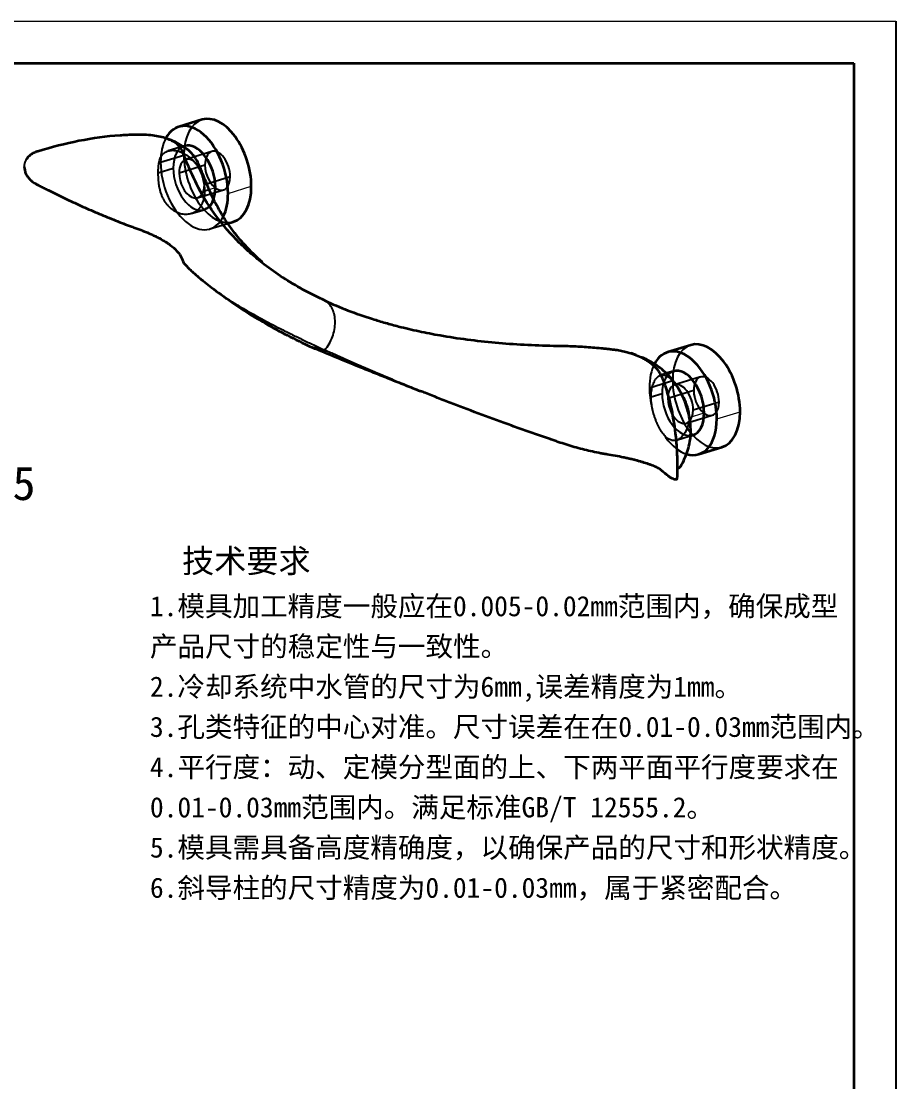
# Model space of a CAD drawing. Header units: millimetres. Extents: x 0 to 1749, y -46 to 1352.
# Drawn here: x 1229 to 1749, y 721 to 1352 of the extents above; entities that cross this region are included whole.
import ezdxf
from ezdxf.lldxf.tags import DXFTag

# ---------------------------------------------------------------- set-up
doc = ezdxf.new("R2010")
doc.units = ezdxf.units.MM
doc.layers.add('1', color=7, linetype='Continuous', true_color=0xffffff)
doc.layers.add('剖面线层', color=7, linetype='Continuous', lineweight=15)
doc.layers.add('图框层', color=7, linetype='Continuous')
doc.styles.add('CAD图框', font='gbenor.shx', dxfattribs={"bigfont": 'gbcbig.shx'})
doc.styles.get("Standard").update_dxf_attribs({"font": 'SimSun.ttf', "height": 20})
tags = doc.linetypes.add('DASHED', pattern=[25.72, 12.86, -12.86]).pattern_tags.tags
tags[6:7] = [DXFTag(74, 4), DXFTag(75, 0), DXFTag(340, '0'), DXFTag(46, 0.0), DXFTag(50, 0.0), DXFTag(44, 0.0), DXFTag(45, 0.0)]
tags[4:5] = [DXFTag(74, 4), DXFTag(75, 0), DXFTag(340, '0'), DXFTag(46, 0.0), DXFTag(50, 0.0), DXFTag(44, 0.0), DXFTag(45, 0.0)]
doc.dimstyles.get("Standard").update_dxf_attribs({"dimtxt": 5, "dimasz": 0.18, "dimexe": 0.18, "dimexo": 0.0625, "dimgap": 0.09, "dimtad": 0, "dimtih": 1, "dimtoh": 1, "dimdec": 4, "dimzin": 0, "dimdsep": 46, "dimtxsty": 'Standard', "dimcen": 0.09, "dimclrt": 1, "dimadec": 0, "dimazin": 0, "dimtfac": 1, "dimtdec": 4, "dimtofl": 0, "dimtmove": 0, "dimatfit": 3, "dimfxl": 0, "dimtolj": 1, "dimtzin": 0, "dimarcsym": 0})

msp = doc.modelspace()

# ---------------------------------------------------------------- linework, layer by layer
at = {"lineweight": 20}
msp.add_line((0, 1351.55084), (1748.6086, 1351.55084), dxfattribs=at)
at = {"layer": '1', "color": 7, "linetype": 'Continuous', "lineweight": 35}
for p, q in [((1336.5278, 1293.06916), (1322.68974, 1288.84119)), ((1351.83101, 1231.41297), (1355.06393, 1232.40072)), ((1626.83674, 1159.1517), (1612.99868, 1154.92373)), ((1616.47421, 1143.5484), (1612.00294, 1142.18229)), ((1626.56839, 1105.17511), (1628.05929, 1105.63063)), ((1631.53481, 1094.2553), (1645.37287, 1098.48326))]:
    msp.add_line(p, q, dxfattribs=at)
at = {"layer": '1', "color": 7, "linetype": 'DASHED', "lineweight": 25}
for p, q in [((1326.16526, 1277.46586), (1316.43274, 1274.49227)), ((1342.32034, 1274.11027), (1326.94472, 1269.41253)), ((1311.9365, 1267.74266), (1325.77456, 1271.97063)), ((1310.5575, 1261.56402), (1319.44449, 1264.27928)), ((1322.91225, 1261.50058), (1338.28787, 1266.19832)), ((1337.92823, 1254.57382), (1353.30385, 1259.27156)), ((1333.89577, 1246.66187), (1349.27139, 1251.35961)), ((1337.97325, 1250.74937), (1340.82094, 1251.61943)), ((1330.15663, 1237.22797), (1337.75034, 1239.54809)), ((1341.22587, 1228.17276), (1351.83101, 1231.41297)), ((1612.00294, 1142.18229), (1608.8805, 1141.22828)), ((1602.24544, 1133.8252), (1616.0835, 1138.05317)), ((1632.62928, 1140.19281), (1617.25366, 1135.49507)), ((1603.25556, 1128.37652), (1609.75343, 1130.36182)), ((1613.22119, 1127.58312), (1628.59682, 1132.28086)), ((1628.23717, 1120.65636), (1643.6128, 1125.3541)), ((1624.20471, 1112.74441), (1639.58033, 1117.44215)), ((1618.32679, 1102.65704), (1626.56839, 1105.17511))]:
    msp.add_line(p, q, dxfattribs=at)
at = {"layer": '1', "color": 7, "linetype": 'Continuous', "lineweight": 13}
for p, q in [((1340.82094, 1251.61943), (1344.47112, 1252.73467)), ((1351.97911, 1249.27129), (1365.81717, 1253.49925)), ((1625.89307, 1116.10195), (1634.78006, 1118.81721)), ((1642.28805, 1115.35383), (1656.12611, 1119.58179))]:
    msp.add_line(p, q, dxfattribs=at)
at = {"layer": '1', "color": 7, "linetype": 'Continuous', "lineweight": 35}
for centre, major_axis, start_param, end_param in [((1331.9578, 1258.50697), (9.26806, -30.33422), 1.089520953, 3.662141788), ((1345.79586, 1262.73494), (9.26806, -30.33422), 1.089520953, 3.141569941), ((1331.9578, 1258.50697), (5.79254, -18.95889), 1.089520953, 3.141569941), ((1331.9578, 1258.50697), (5.79254, -18.95889), 6.283162574, 7.37270626), ((1331.9578, 1258.50697), (9.26806, -30.33422), 0.555450129, 1.089520953), ((1345.79586, 1262.73494), (9.26806, -30.33422), 6.283162745, 7.37270626), ((1636.10481, 1128.81748), (-9.26806, 30.33422), 4.231113606, 6.283162595), ((1622.26675, 1124.58952), (-9.26806, 30.33422), 4.231113606, 6.820031423), ((1622.26675, 1124.58952), (-5.79254, 18.95889), 4.231113606, 6.283162595), ((1622.26675, 1124.58952), (-9.26806, 30.33422), 2.770174901, 4.231113606), ((1622.26675, 1124.58952), (-5.79254, 18.95889), 3.14156992, 4.231113606), ((1636.10481, 1128.81748), (-9.26806, 30.33422), 3.141570091, 4.231113606)]:
    msp.add_ellipse(centre, major_axis=major_axis, ratio=0.585048613, start_param=start_param, end_param=end_param, dxfattribs=at)
at = {"layer": '1', "color": 7, "linetype": 'DASHED', "lineweight": 25}
for centre, major_axis, start_param, end_param in [((1345.79586, 1262.73494), (9.26806, -30.33422), 3.141570091, 4.231113606), ((1331.9578, 1258.50697), (9.26806, -30.33422), 3.662141735, 4.231113606), ((1331.9578, 1258.50697), (5.79254, -18.95889), 3.14156992, 4.231113606), ((1345.79586, 1262.73494), (-3.47552, 11.37533), 4.231113606, 7.37270626), ((1331.9578, 1258.50697), (9.26806, -30.33422), 4.231113606, 6.838635487), ((1330.42024, 1258.0372), (-3.47552, 11.37533), 4.231113606, 7.37270626), ((1345.79586, 1262.73494), (9.26806, -30.33422), 4.231113606, 6.283162595), ((1331.9578, 1258.50697), (5.79254, -18.95889), 4.231113606, 6.283162595), ((1330.42024, 1258.0372), (-3.47552, 11.37533), 1.089520953, 4.231113606), ((1345.79586, 1262.73494), (-3.47552, 11.37533), 1.089520953, 4.231113606), ((1636.10481, 1128.81748), (-9.26806, 30.33422), 6.283162745, 7.37270626), ((1622.26675, 1124.58952), (-9.26806, 30.33422), 0.536846064, 1.089520953), ((1622.26675, 1124.58952), (-5.79254, 18.95889), 6.283162574, 7.37270626), ((1636.10481, 1128.81748), (-3.47552, 11.37533), 4.231113606, 7.37270626), ((1620.72918, 1124.11974), (-3.47552, 11.37533), 4.231113606, 7.37270626), ((1636.10481, 1128.81748), (-9.26806, 30.33422), 1.089520953, 3.141569941), ((1622.26675, 1124.58952), (-9.26806, 30.33422), 1.089520953, 1.486834245), ((1622.26675, 1124.58952), (-5.79254, 18.95889), 1.089520953, 3.141569941), ((1636.10481, 1128.81748), (-3.47552, 11.37533), 1.089520953, 4.231113606), ((1620.72918, 1124.11974), (-3.47552, 11.37533), 1.089520953, 4.231113606), ((1622.26675, 1124.58952), (-9.26806, 30.33422), 2.110489521, 2.770174901)]:
    msp.add_ellipse(centre, major_axis=major_axis, ratio=0.585048613, start_param=start_param, end_param=end_param, dxfattribs=at)
at = {"layer": '1', "color": 7, "linetype": 'Continuous', "lineweight": 35}
for points, knots in [([(1409.45954, 1185.57741), (1407.25326, 1186.59515), (1402.89237, 1188.69675), (1394.42644, 1193.14329), (1384.41593, 1199.11816), (1374.256, 1206.29728), (1365.70734, 1213.30293), (1355.7093, 1222.60637), (1344.60468, 1235.39076), (1337.50943, 1246.67189), (1333.58258, 1254.16001), (1331.93062, 1257.54337), (1329.63532, 1262.68644), (1327.55393, 1267.54531), (1326.23047, 1270.7838), (1325.50762, 1272.60295), (1325.22784, 1273.32349), (1324.90393, 1274.21178), (1324.3831, 1275.41811), (1323.5265, 1276.72335), (1322.08472, 1278.24039), (1320.04952, 1279.75657), (1316.18121, 1281.7712), (1309.80285, 1283.56317), (1302.57392, 1284.15419), (1297.4249, 1284.12129), (1294.61449, 1284.04702), (1291.42037, 1283.91725), (1280.87904, 1283.29203), (1263.42668, 1280.87363), (1247.00799, 1276.66258), (1238.50231, 1274.05936), (1237.32751, 1273.67033), (1235.65562, 1272.90389), (1233.71865, 1271.48191), (1232.68673, 1270.26024), (1232.2571, 1269.59542)], [0, 0, 0, 0, 0.031746536, 0.063493071, 0.126986143, 0.190479214, 0.238099018, 0.285718822, 0.390976622, 0.496234422, 0.496234422, 0.525899399, 0.555564375, 0.587310911, 0.619057447, 0.623025764, 0.626994081, 0.634930715, 0.642867349, 0.6547723, 0.666677251, 0.682550518, 0.698423786, 0.734138639, 0.769853492, 0.777790126, 0.78572676, 0.79763171, 0.809536661, 0.890887159, 0.972237657, 0.974221815, 0.976205974, 0.984142608, 0.992079242, 1, 1, 1, 1]), ([(1372.50065, 1208.42143), (1368.71809, 1211.64789), (1362.61075, 1217.60133), (1355.95625, 1225.56808), (1351.23834, 1232.11815), (1346.7004, 1239.30818), (1341.67439, 1248.90955), (1337.97807, 1258.3862), (1334.67355, 1266.61003), (1331.24466, 1272.92737), (1323.84875, 1278.47652), (1317.99733, 1281.01604), (1314.64826, 1282.09298)], [0, 0, 0, 0, 0.164539621, 0.292284002, 0.374680838, 0.461002192, 0.592759741, 0.748392996, 0.82022432, 0.882534519, 0.940762121, 1, 1, 1, 1]), ([(1230.87875, 1265.04665), (1230.87936, 1265.04344), (1230.87995, 1265.04035), (1230.88115, 1265.03406), (1230.88295, 1265.02461), (1230.88715, 1265.00257), (1230.89554, 1264.95847), (1230.91234, 1264.8702), (1230.94599, 1264.69337), (1231.01344, 1264.33865), (1231.07151, 1264.03282), (1231.18798, 1263.41898), (1231.26605, 1263.00685), (1231.38375, 1262.38463), (1231.42799, 1262.15056), (1231.47237, 1261.91558), (1231.47854, 1261.88293), (1231.48131, 1261.87654), (1231.48614, 1261.86369), (1231.49341, 1261.84444), (1231.52025, 1261.77393), (1231.58531, 1261.60794), (1231.64888, 1261.45621), (1231.86838, 1260.95363), (1232.06816, 1260.56176), (1232.40158, 1259.98814), (1232.57676, 1259.70488), (1232.76446, 1259.42688), (1232.89239, 1259.24272), (1232.95779, 1259.15114), (1233.28993, 1258.69871), (1233.57312, 1258.35212), (1234.17267, 1257.68807), (1234.48902, 1257.3706), (1234.9869, 1256.91486), (1235.24168, 1256.69211), (1235.50503, 1256.47686), (1235.68248, 1256.33502), (1235.77223, 1256.26486), (1236.22331, 1255.91992), (1236.59313, 1255.66136), (1237.15986, 1255.2968), (1237.35077, 1255.17918), (1237.73643, 1254.95138), (1237.93124, 1254.84134), (1238.32421, 1254.62777), (1238.52223, 1254.52399), (1238.91951, 1254.31881), (1239.11867, 1254.21727), (1239.71579, 1253.91195), (1240.11392, 1253.70856), (1241.30861, 1253.09921), (1242.1055, 1252.69409), (1243.70092, 1251.88779), (1244.49927, 1251.4866), (1246.89572, 1250.28915), (1248.49544, 1249.49893), (1251.69902, 1247.93497), (1253.30322, 1247.16109), (1258.1192, 1244.86627), (1261.33436, 1243.37216), (1266.16424, 1241.18786), (1267.77539, 1240.46925), (1271.00022, 1239.05158), (1272.6121, 1238.35333), (1277.44533, 1236.29144), (1280.66467, 1234.9605), (1285.49013, 1233.03287), (1287.09796, 1232.40173), (1290.3129, 1231.16323), (1292.32219, 1230.40442), (1294.33543, 1229.66873), (1295.14112, 1229.37638), (1295.54426, 1229.23126), (1296.35003, 1228.94202), (1296.75264, 1228.79787), (1297.55608, 1228.50926), (1297.9572, 1228.36468), (1298.75462, 1228.07457), (1299.1509, 1227.92905), (1299.93681, 1227.636), (1300.32632, 1227.48841), (1301.48432, 1227.04237), (1302.24241, 1226.74072), (1304.47559, 1225.82355), (1305.90967, 1225.19585), (1307.97977, 1224.23111), (1308.65627, 1223.90566), (1309.65052, 1223.41177), (1310.14251, 1223.16339), (1310.62674, 1222.9129), (1310.94782, 1222.74543), (1311.10731, 1222.66155), (1312.53019, 1221.90708), (1313.71318, 1221.23569), (1315.39473, 1220.21473), (1315.9501, 1219.86476), (1316.48419, 1219.51515)], [0, 0, 0, 0, 0.000100047, 0.000100047, 0.000200095, 0.00040019, 0.000800379, 0.001600758, 0.003201516, 0.006403032, 0.012806065, 0.012806065, 0.02561213, 0.02561213, 0.032015162, 0.032815541, 0.032815541, 0.033015636, 0.033015636, 0.033215731, 0.03361592, 0.035216678, 0.038418194, 0.038418194, 0.051224259, 0.051224259, 0.057627292, 0.060828808, 0.060828808, 0.064030324, 0.064030324, 0.076836389, 0.076836389, 0.089642454, 0.089642454, 0.096045486, 0.099247002, 0.099247002, 0.102448518, 0.102448518, 0.115254583, 0.115254583, 0.121657616, 0.121657616, 0.128060648, 0.128060648, 0.13446368, 0.13446368, 0.140866713, 0.140866713, 0.153672778, 0.153672778, 0.179284907, 0.179284907, 0.204897037, 0.204897037, 0.256121296, 0.256121296, 0.307345555, 0.307345555, 0.409794074, 0.409794074, 0.461018333, 0.461018333, 0.512242592, 0.512242592, 0.61469111, 0.61469111, 0.66591537, 0.66591537, 0.717139629, 0.729945694, 0.729945694, 0.742751758, 0.742751758, 0.755557823, 0.755557823, 0.768363888, 0.768363888, 0.781169953, 0.781169953, 0.793976018, 0.793976018, 0.819588147, 0.819588147, 0.870812406, 0.870812406, 0.896424536, 0.896424536, 0.909230601, 0.915633633, 0.915633633, 0.922036666, 0.922036666, 0.973260925, 0.973260925, 1, 1, 1, 1]), ([(1316.54572, 1219.47744), (1319.60882, 1217.06414), (1324.07008, 1213.09747), (1324.88811, 1208.78502), (1327.11873, 1206.19619), (1329.12311, 1204.2284), (1331.49914, 1202.10733), (1335.54898, 1198.55389), (1342.66639, 1192.83897), (1354.72397, 1184.09334), (1372.91226, 1172.27769), (1389.66972, 1163.56434), (1399.70309, 1158.74572)], [0, 0, 0, 0, 0.09039496, 0.164465439, 0.219589977, 0.256524845, 0.297370976, 0.353242015, 0.465033707, 0.610365948, 0.789407061, 1, 1, 1, 1]), ([(1409.45954, 1185.57741), (1413.8721, 1183.54192), (1423.06805, 1179.6597), (1435.23822, 1175.40112), (1445.4152, 1172.33799), (1454.56791, 1169.86207), (1465.36889, 1167.32977), (1484.17639, 1163.66813), (1510.35366, 1160.23531), (1535.03653, 1158.92163), (1550.17337, 1158.69173), (1556.59662, 1158.55644), (1564.72319, 1158.1408), (1571.7311, 1157.53609), (1575.88325, 1157.10645), (1577.54906, 1156.9295), (1579.64497, 1156.70154), (1582.54369, 1156.33046), (1585.71861, 1155.77599), (1589.49626, 1154.88534), (1593.4269, 1153.64952), (1596.78134, 1152.23831), (1599.31749, 1150.90786), (1601.59591, 1149.51458), (1603.99066, 1147.72163), (1606.15387, 1145.61824), (1607.79994, 1143.54017), (1608.87318, 1141.74685), (1609.60005, 1140.1171), (1610.23888, 1138.45172), (1610.96003, 1136.51587), (1613.13491, 1130.33829), (1615.957, 1119.4016), (1617.59223, 1107.62157), (1618.22416, 1100.71603), (1618.31825, 1099.61248), (1618.38242, 1098.82335), (1618.45679, 1097.85809), (1618.55545, 1096.27491), (1618.67644, 1093.51589), (1618.76784, 1089.99722), (1618.79156, 1087.35035), (1618.79156, 1086.10521)], [0, 0, 0, 0, 0.0625, 0.125, 0.15625, 0.1875, 0.234375, 0.28125, 0.3984375, 0.515625, 0.53125, 0.546875, 0.578125, 0.609375, 0.61328125, 0.6171875, 0.625, 0.6328125, 0.64453125, 0.65625, 0.671875, 0.6875, 0.696325394, 0.705150788, 0.719762894, 0.734375, 0.74609375, 0.7578125, 0.765625, 0.7734375, 0.78515625, 0.796875, 0.87109375, 0.9453125, 0.951171875, 0.95703125, 0.958984375, 0.9609375, 0.96875, 0.9765625, 0.98828125, 1, 1, 1, 1]), ([(1618.79156, 1086.10521), (1619.22656, 1086.04273), (1620.67087, 1086.23357), (1622.54865, 1090.35799), (1624.6431, 1095.08373), (1626.17395, 1100.64654), (1627.07118, 1106.10278), (1626.5019, 1114.18657), (1624.64306, 1122.62971), (1620.3558, 1133.3451), (1612.45077, 1143.08556), (1604.00986, 1148.8743), (1599.65974, 1151.06727), (1598.24642, 1151.70547)], [0, 0, 0, 0, 0.050738691, 0.174251464, 0.281378533, 0.369444626, 0.475798743, 0.54604769, 0.632435388, 0.738714752, 0.875513048, 0.960582937, 1, 1, 1, 1]), ([(1618.79156, 1086.10517), (1618.79156, 1085.89217), (1618.79121, 1085.68276), (1618.78981, 1085.27156), (1618.78875, 1085.06941), (1618.78455, 1084.47791), (1618.78036, 1084.10221), (1618.77338, 1083.65439), (1618.77189, 1083.56583), (1618.76876, 1083.39197), (1618.76712, 1083.30655), (1618.76195, 1083.05462), (1618.75819, 1082.89247), (1618.74596, 1082.42244), (1618.73657, 1082.13091), (1618.71524, 1081.58853), (1618.7033, 1081.33768), (1618.68666, 1081.04931), (1618.68325, 1080.99291), (1618.67624, 1080.88264), (1618.67264, 1080.82882), (1618.66167, 1080.67225), (1618.65406, 1080.57402), (1618.63035, 1080.29715), (1618.61336, 1080.13624), (1618.57693, 1079.8581), (1618.55749, 1079.74087), (1618.52639, 1079.59598), (1618.51569, 1079.55284), (1618.49364, 1079.47674), (1618.47105, 1079.41125), (1618.44737, 1079.36594), (1618.42313, 1079.3303), (1618.41071, 1079.31761), (1618.38538, 1079.2996), (1618.37248, 1079.29402), (1618.34639, 1079.28499), (1618.3332, 1079.28118), (1618.29334, 1079.26937), (1618.26631, 1079.26191), (1618.18364, 1079.2413), (1618.12642, 1079.22998), (1618.00652, 1079.21479), (1617.9439, 1079.21074), (1617.61705, 1079.20845), (1617.31149, 1079.264), (1616.60393, 1079.49697), (1616.20197, 1079.67442), (1615.5222, 1080.03793), (1615.28281, 1080.17533), (1614.77791, 1080.48353), (1614.51276, 1080.65412), (1613.67886, 1081.21634), (1612.91981, 1081.76897), (1612.07992, 1082.43095), (1611.73752, 1082.70457), (1611.56296, 1082.84578), (1611.03112, 1083.28293), (1610.66592, 1083.5924), (1610.2045, 1084.0028), (1610.11217, 1084.08608), (1609.92608, 1084.25487), (1609.73811, 1084.4258), (1609.53999, 1084.60015), (1609.33354, 1084.77578), (1609.22631, 1084.86409), (1609.00095, 1085.04102), (1608.88259, 1085.12962), (1608.63324, 1085.30688), (1608.50244, 1085.39557), (1608.09179, 1085.66191), (1607.7937, 1085.83983), (1606.82734, 1086.37508), (1606.08723, 1086.73391), (1604.83386, 1087.27614), (1604.28169, 1087.50291), (1603.69151, 1087.73099), (1603.45236, 1087.82233), (1603.33118, 1087.86808), (1602.96415, 1088.0051), (1602.71453, 1088.09622), (1601.44212, 1088.55087), (1600.34668, 1088.91144), (1598.59001, 1089.44997), (1597.98547, 1089.62909), (1596.73824, 1089.98699), (1595.45281, 1090.34457), (1594.09129, 1090.70067), (1593.21617, 1090.92248), (1593.03982, 1090.96683), (1592.68519, 1091.05532), (1592.15127, 1091.18751), (1591.61144, 1091.31806), (1590.52403, 1091.57691), (1589.78877, 1091.74649), (1588.29791, 1092.07931), (1587.54227, 1092.24252), (1585.24355, 1092.72029), (1583.66858, 1093.02292), (1580.42812, 1093.58504), (1578.76372, 1093.8454), (1576.28968, 1094.27652), (1575.4687, 1094.42696), (1573.82938, 1094.73739), (1571.37431, 1095.21731), (1568.93129, 1095.74114), (1564.06226, 1096.85037), (1560.03306, 1097.87733), (1556.04304, 1099.04473), (1554.45023, 1099.52315), (1553.65543, 1099.76821), (1551.27585, 1100.51771), (1548.90589, 1101.29572), (1546.55041, 1102.0965), (1544.98334, 1102.63322), (1544.20147, 1102.90295), (1541.85997, 1103.7142), (1539.91553, 1104.3937), (1537.97534, 1105.06891), (1537.19951, 1105.33848), (1536.81166, 1105.47297), (1535.64948, 1105.87684), (1533.32998, 1106.68483), (1527.95187, 1108.5718), (1517.33152, 1112.35147), (1502.54606, 1117.76245), (1491.12618, 1122.09295), (1482.71303, 1125.33761), (1479.93393, 1126.41862), (1474.4261, 1128.57894), (1471.6974, 1129.65825), (1468.08858, 1131.09772), (1467.18585, 1131.45882), (1466.28599, 1131.81979)], [0, 0, 0, 0, 0.002568317, 0.002568317, 0.005136634, 0.005136634, 0.010273269, 0.010273269, 0.011557428, 0.011557428, 0.012841586, 0.012841586, 0.015409903, 0.015409903, 0.020546538, 0.020546538, 0.025683172, 0.025683172, 0.026967331, 0.026967331, 0.02825149, 0.02825149, 0.030819807, 0.030819807, 0.035956441, 0.035956441, 0.041093076, 0.041093076, 0.043661393, 0.043661393, 0.04622971, 0.048798027, 0.048798027, 0.051366345, 0.051366345, 0.053934662, 0.053934662, 0.056502979, 0.056502979, 0.061639614, 0.061639614, 0.071912882, 0.071912882, 0.082186151, 0.082186151, 0.123279227, 0.123279227, 0.164372303, 0.164372303, 0.184918841, 0.184918841, 0.205465378, 0.205465378, 0.246558454, 0.256831723, 0.256831723, 0.267104992, 0.267104992, 0.28765153, 0.28765153, 0.292788164, 0.292788164, 0.297924799, 0.303061433, 0.303061433, 0.308198068, 0.308198068, 0.313334702, 0.313334702, 0.318471337, 0.318471337, 0.328744606, 0.328744606, 0.349291143, 0.349291143, 0.359564412, 0.36213273, 0.36213273, 0.364701047, 0.364701047, 0.369837681, 0.369837681, 0.390384219, 0.390384219, 0.400657488, 0.400657488, 0.410930757, 0.421204026, 0.421204026, 0.423772343, 0.423772343, 0.42634066, 0.431477295, 0.431477295, 0.441750564, 0.441750564, 0.452023833, 0.452023833, 0.47257037, 0.47257037, 0.493116908, 0.493116908, 0.503390177, 0.503390177, 0.513663446, 0.534209984, 0.534209984, 0.57530306, 0.585576329, 0.585576329, 0.595849598, 0.595849598, 0.616396135, 0.626669404, 0.626669404, 0.636942673, 0.636942673, 0.657489211, 0.662625846, 0.662625846, 0.66776248, 0.66776248, 0.678035749, 0.698582287, 0.739675362, 0.821861514, 0.904047665, 0.904047665, 0.945140741, 0.945140741, 0.986233817, 0.986233817, 1, 1, 1, 1])]:
    msp.add_open_spline(points, degree=3, knots=knots, dxfattribs=at)
at = {"layer": '1', "color": 7, "linetype": 'DASHED', "lineweight": 25}
for points, knots in [([(1310.5575, 1261.56402), (1310.5575, 1262.17501), (1310.56399, 1262.76593), (1310.59679, 1263.91214), (1310.62309, 1264.46744), (1310.7022, 1265.54542), (1310.75501, 1266.06811), (1310.84198, 1266.70217), (1310.86043, 1266.82802), (1310.89953, 1267.07779), (1310.92021, 1267.2018), (1310.98539, 1267.56905), (1311.03311, 1267.80809), (1311.18993, 1268.5086), (1311.31263, 1268.95347), (1311.59878, 1269.80146), (1311.76226, 1270.20458), (1312.04167, 1270.77852), (1312.1405, 1270.96469), (1312.29776, 1271.23619), (1312.35173, 1271.32548), (1312.4625, 1271.50104), (1312.51917, 1271.58713), (1312.80898, 1272.00925), (1313.31384, 1272.63147), (1313.90105, 1273.1506), (1314.53002, 1273.61814), (1314.86537, 1273.82611), (1315.31155, 1274.05274), (1315.40227, 1274.09644), (1315.58548, 1274.18005), (1315.86312, 1274.29985), (1316.14918, 1274.40305), (1316.73225, 1274.58768), (1317.13558, 1274.68181), (1317.97082, 1274.81293), (1318.40275, 1274.84992), (1318.96053, 1274.85982), (1319.07298, 1274.85998), (1319.29967, 1274.85662), (1319.41406, 1274.85309), (1319.75878, 1274.83699), (1319.99024, 1274.81895), (1320.68933, 1274.74337), (1321.16165, 1274.66443), (1322.11756, 1274.45051), (1322.60114, 1274.31554), (1323.33404, 1274.0705), (1323.5796, 1273.9817), (1324.07306, 1273.78962), (1324.32147, 1273.68609), (1325.06257, 1273.3566), (1325.55312, 1273.11116), (1326.52573, 1272.56943), (1327.00779, 1272.27314), (1327.96169, 1271.62881), (1328.43353, 1271.28077), (1329.01567, 1270.8118), (1329.13186, 1270.71618), (1329.36265, 1270.52216), (1329.70621, 1270.22715), (1330.04188, 1269.92031), (1330.70263, 1269.29097), (1331.55536, 1268.41012), (1332.34976, 1267.44523), (1332.92261, 1266.68902), (1333.10973, 1266.43152), (1333.3845, 1266.0369), (1333.47519, 1265.90384), (1333.65418, 1265.63549), (1333.74228, 1265.50049), (1334.17589, 1264.82144), (1334.82558, 1263.70907), (1335.38967, 1262.54627), (1335.91159, 1261.35847), (1336.15144, 1260.75206), (1336.42494, 1259.97827), (1336.4784, 1259.8225), (1336.58223, 1259.51076), (1336.73335, 1259.0428), (1336.87096, 1258.57388), (1337.12883, 1257.63491), (1337.4265, 1256.37993), (1337.63724, 1255.12048), (1337.7637, 1254.17472), (1337.80057, 1253.85927), (1337.86381, 1253.22806), (1337.89, 1252.91387), (1337.95264, 1251.97706), (1337.97325, 1251.35956), (1337.97325, 1250.74937)], [0, 0, 0, 0, 0.03125, 0.03125, 0.0625, 0.0625, 0.09375, 0.09375, 0.1015625, 0.1015625, 0.109375, 0.109375, 0.125, 0.125, 0.15625, 0.15625, 0.1875, 0.1875, 0.203125, 0.203125, 0.2109375, 0.2109375, 0.21875, 0.21875, 0.25, 0.28125, 0.28125, 0.3125, 0.3125, 0.3203125, 0.3203125, 0.328125, 0.34375, 0.34375, 0.375, 0.375, 0.40625, 0.40625, 0.4140625, 0.4140625, 0.421875, 0.421875, 0.4375, 0.4375, 0.46875, 0.46875, 0.5, 0.5, 0.515625, 0.515625, 0.53125, 0.53125, 0.5625, 0.5625, 0.59375, 0.59375, 0.625, 0.625, 0.6328125, 0.6328125, 0.640625, 0.65625, 0.65625, 0.6875, 0.71875, 0.71875, 0.734375, 0.734375, 0.7421875, 0.7421875, 0.75, 0.75, 0.78125, 0.8125, 0.8125, 0.84375, 0.84375, 0.8515625, 0.8515625, 0.859375, 0.875, 0.875, 0.90625, 0.9375, 0.9375, 0.953125, 0.953125, 0.96875, 0.96875, 1, 1, 1, 1]), ([(1232.2571, 1269.59542), (1232.041, 1269.26102), (1231.26575, 1267.8723), (1230.87875, 1266.29178), (1230.87875, 1265.04665)], [0, 0, 0, 0, 0.250749421, 1, 1, 1, 1]), ([(1337.97325, 1250.74937), (1337.97325, 1250.13922), (1337.95265, 1249.54375), (1337.87034, 1248.38074), (1337.74692, 1247.24566), (1337.53806, 1246.16502), (1337.37881, 1245.5066), (1337.34552, 1245.37577), (1337.27599, 1245.11582), (1337.2397, 1244.98652), (1337.12683, 1244.60299), (1337.04624, 1244.35291), (1336.78828, 1243.61901), (1336.5948, 1243.1515), (1336.16358, 1242.25856), (1335.92583, 1241.83313), (1335.5345, 1241.2265), (1335.39826, 1241.02955), (1335.185, 1240.74212), (1335.11242, 1240.64763), (1334.96425, 1240.46136), (1334.88873, 1240.36966), (1334.50567, 1239.92042), (1334.18034, 1239.58863), (1333.49295, 1238.97821), (1332.7688, 1238.42094), (1331.97216, 1237.96933), (1331.45157, 1237.72094), (1331.34618, 1237.6729), (1331.1339, 1237.58059), (1330.81339, 1237.44783), (1330.48676, 1237.33196), (1329.8257, 1237.12237), (1329.3746, 1237.01213), (1328.45328, 1236.85009), (1327.98307, 1236.79829), (1327.26447, 1236.7655), (1327.02272, 1236.76207), (1326.65688, 1236.76845), (1326.53448, 1236.7725), (1326.28993, 1236.7844), (1326.16762, 1236.79226), (1325.55597, 1236.84099), (1324.57674, 1236.9793), (1323.59968, 1237.23729), (1322.62523, 1237.5564), (1322.13931, 1237.74651), (1321.53441, 1238.02429), (1321.41364, 1238.08183), (1321.17372, 1238.2003), (1320.8158, 1238.38329), (1320.46376, 1238.58207), (1319.76761, 1239.00049), (1319.31406, 1239.30722), (1318.42873, 1239.97643), (1317.99695, 1240.3389), (1317.3664, 1240.92574), (1317.15908, 1241.12856), (1316.85251, 1241.44387), (1316.75111, 1241.55078), (1316.55099, 1241.76702), (1316.45213, 1241.8765), (1315.96373, 1242.43066), (1315.59192, 1242.89555), (1314.88548, 1243.86762), (1314.55087, 1244.3748), (1314.07707, 1245.16756), (1313.8472, 1245.57194), (1313.62803, 1245.98852), (1313.4843, 1246.26897), (1313.41353, 1246.41076), (1313.06698, 1247.12406), (1312.8138, 1247.70662), (1312.35273, 1248.89447), (1312.14491, 1249.49977), (1311.77209, 1250.73249), (1311.60708, 1251.35991), (1311.42566, 1252.15778), (1311.39059, 1252.31815), (1311.32299, 1252.63974), (1311.22565, 1253.12219), (1311.13997, 1253.6048), (1310.98295, 1254.57005), (1310.89735, 1255.2136), (1310.7583, 1256.49974), (1310.70486, 1257.14234), (1310.64449, 1258.10463), (1310.62767, 1258.42512), (1310.60683, 1258.90531), (1310.60063, 1259.06526), (1310.58962, 1259.3836), (1310.58481, 1259.54215), (1310.56397, 1260.33178), (1310.5575, 1260.95347), (1310.5575, 1261.56402)], [0, 0, 0, 0, 0.03125, 0.03125, 0.0625, 0.09375, 0.09375, 0.1015625, 0.1015625, 0.109375, 0.109375, 0.125, 0.125, 0.15625, 0.15625, 0.1875, 0.1875, 0.203125, 0.203125, 0.2109375, 0.2109375, 0.21875, 0.21875, 0.25, 0.25, 0.28125, 0.3125, 0.3125, 0.3203125, 0.3203125, 0.328125, 0.34375, 0.34375, 0.375, 0.375, 0.40625, 0.40625, 0.421875, 0.421875, 0.4296875, 0.4296875, 0.4375, 0.4375, 0.46875, 0.5, 0.5, 0.53125, 0.53125, 0.5390625, 0.5390625, 0.546875, 0.5625, 0.5625, 0.59375, 0.59375, 0.625, 0.625, 0.640625, 0.640625, 0.6484375, 0.6484375, 0.65625, 0.65625, 0.6875, 0.6875, 0.71875, 0.71875, 0.734375, 0.7421875, 0.7421875, 0.75, 0.75, 0.78125, 0.78125, 0.8125, 0.8125, 0.84375, 0.84375, 0.8515625, 0.8515625, 0.859375, 0.875, 0.875, 0.90625, 0.90625, 0.9375, 0.9375, 0.953125, 0.953125, 0.9609375, 0.9609375, 0.96875, 0.96875, 1, 1, 1, 1]), ([(1351.05211, 1186.8866), (1352.16673, 1186.17759), (1354.68477, 1184.60487), (1357.34446, 1183.00476), (1360.33135, 1181.24144), (1361.86687, 1180.35131), (1366.60103, 1177.65454), (1369.92725, 1175.82156), (1375.17808, 1173.01563), (1376.97188, 1172.07093), (1380.64696, 1170.16234), (1382.52822, 1169.19845), (1384.93562, 1167.98112), (1385.41989, 1167.73703), (1386.39406, 1167.24758), (1386.88389, 1167.00226), (1388.36026, 1166.26518), (1389.35417, 1165.77206), (1392.36487, 1164.28743), (1394.41062, 1163.29067), (1398.57905, 1161.28301), (1400.70162, 1160.27212), (1405.02298, 1158.23624), (1407.22177, 1157.21124), (1409.45954, 1156.17898)], [0, 0, 0, 0, 0.076852048, 0.169166844, 0.169166844, 0.261481639, 0.261481639, 0.446111229, 0.446111229, 0.538426024, 0.538426024, 0.630740819, 0.630740819, 0.653819518, 0.653819518, 0.676898217, 0.676898217, 0.723055615, 0.723055615, 0.81537041, 0.81537041, 0.907685205, 0.907685205, 1, 1, 1, 1]), ([(1409.45954, 1156.17898), (1410.41005, 1157.32129), (1412.14511, 1159.81958), (1414.11029, 1164.00809), (1415.33323, 1168.41331), (1415.60979, 1171.33744), (1415.60979, 1174.17713), (1415.33323, 1176.93227), (1414.11029, 1180.5902), (1412.14511, 1183.57786), (1410.41005, 1185.01591), (1409.45954, 1185.57741)], [0, 0, 0, 0, 0.125, 0.25, 0.375, 0.5, 0.5, 0.625, 0.75, 0.875, 1, 1, 1, 1]), ([(1399.73224, 1158.73133), (1400.12685, 1158.53782), (1400.54166, 1158.3867), (1401.67923, 1158.10508), (1403.09383, 1157.75488), (1405.21573, 1157.22958), (1407.33763, 1156.70428), (1408.75224, 1156.35408), (1409.45954, 1156.17898)], [0, 0, 0, 0, 0.132005575, 0.132005575, 0.349004181, 0.566002788, 0.783001394, 1, 1, 1, 1]), ([(1466.28599, 1131.81979), (1461.81356, 1133.61386), (1457.41199, 1135.40481), (1450.4824, 1138.26493), (1447.90818, 1139.33669), (1442.81198, 1141.477), (1440.29, 1142.54555), (1437.17084, 1143.87897), (1436.54868, 1144.14554), (1435.3077, 1144.67845), (1434.6891, 1144.9447), (1432.84018, 1145.74229), (1431.61625, 1146.27269), (1427.97053, 1147.85988), (1425.57477, 1148.91266), (1420.85241, 1151.00736), (1418.52571, 1152.04931), (1413.94084, 1154.12236), (1411.68266, 1155.15346), (1409.45954, 1156.17898)], [0, 0, 0, 0, 0.217221123, 0.217221123, 0.347684269, 0.347684269, 0.478147415, 0.478147415, 0.510763202, 0.510763202, 0.543378988, 0.543378988, 0.608610561, 0.608610561, 0.739073708, 0.739073708, 0.869536854, 0.869536854, 1, 1, 1, 1]), ([(1603.25556, 1128.37652), (1603.25556, 1128.98666), (1603.27624, 1129.58215), (1603.35619, 1130.74445), (1603.47475, 1131.87803), (1603.66634, 1132.95341), (1603.80805, 1133.60646), (1603.8375, 1133.73612), (1603.89857, 1133.99349), (1603.93024, 1134.12138), (1604.02807, 1134.5003), (1604.09705, 1134.74684), (1604.31462, 1135.4684), (1604.47379, 1135.92543), (1604.81771, 1136.79169), (1605.00244, 1137.20092), (1605.29758, 1137.77816), (1605.39899, 1137.96447), (1605.55558, 1138.2346), (1605.60853, 1138.32308), (1605.71593, 1138.4969), (1605.77033, 1138.58215), (1606.04451, 1138.99812), (1606.27189, 1139.29998), (1606.74179, 1139.84396), (1607.22683, 1140.32817), (1607.74244, 1140.69392), (1608.07501, 1140.88486), (1608.14213, 1140.9212), (1608.27693, 1140.98984), (1608.4799, 1141.08669), (1608.68521, 1141.16549), (1609.09916, 1141.29957), (1609.37955, 1141.35766), (1609.95075, 1141.41273), (1610.24157, 1141.40972), (1610.68739, 1141.35916), (1610.8376, 1141.33463), (1611.06559, 1141.28614), (1611.14199, 1141.26803), (1611.29489, 1141.22812), (1611.3715, 1141.20631), (1611.75544, 1141.08801), (1612.37538, 1140.83992), (1613.01077, 1140.47754), (1613.65599, 1140.05784), (1613.98352, 1139.81934), (1614.40039, 1139.48411), (1614.48409, 1139.41524), (1614.6513, 1139.27457), (1614.9022, 1139.05887), (1615.15342, 1138.82929), (1615.65647, 1138.35187), (1615.99269, 1138.00929), (1616.66762, 1137.2758), (1617.00633, 1136.88489), (1617.51674, 1136.26134), (1617.68727, 1136.04728), (1617.94367, 1135.71664), (1618.0292, 1135.60488), (1618.19945, 1135.37952), (1618.2843, 1135.26575), (1618.70713, 1134.69156), (1619.04099, 1134.21507), (1619.7002, 1133.22857), (1620.02556, 1132.71856), (1620.50717, 1131.92819), (1620.74636, 1131.52665), (1620.98305, 1131.11543), (1621.14028, 1130.8391), (1621.21871, 1130.69965), (1621.60802, 1129.99941), (1621.90932, 1129.43156), (1622.49141, 1128.28068), (1622.77227, 1127.69769), (1623.31157, 1126.51584), (1623.57002, 1125.91698), (1623.87637, 1125.15728), (1623.93684, 1125.00466), (1624.05582, 1124.69877), (1624.23089, 1124.24007), (1624.39561, 1123.78161), (1624.71057, 1122.86461), (1624.9013, 1122.25319), (1625.23927, 1121.02783), (1625.38652, 1120.41389), (1625.56939, 1119.48903), (1625.62399, 1119.18009), (1625.69547, 1118.71536), (1625.71756, 1118.56026), (1625.75793, 1118.2509), (1625.77624, 1118.09648), (1625.8582, 1117.32552), (1625.89307, 1116.71251), (1625.89307, 1116.10195)], [0, 0, 0, 0, 0.03125, 0.03125, 0.0625, 0.09375, 0.09375, 0.1015625, 0.1015625, 0.109375, 0.109375, 0.125, 0.125, 0.15625, 0.15625, 0.1875, 0.1875, 0.203125, 0.203125, 0.2109375, 0.2109375, 0.21875, 0.21875, 0.25, 0.25, 0.28125, 0.3125, 0.3125, 0.3203125, 0.3203125, 0.328125, 0.34375, 0.34375, 0.375, 0.375, 0.40625, 0.40625, 0.421875, 0.421875, 0.4296875, 0.4296875, 0.4375, 0.4375, 0.46875, 0.5, 0.5, 0.53125, 0.53125, 0.5390625, 0.5390625, 0.546875, 0.5625, 0.5625, 0.59375, 0.59375, 0.625, 0.625, 0.640625, 0.640625, 0.6484375, 0.6484375, 0.65625, 0.65625, 0.6875, 0.6875, 0.71875, 0.71875, 0.734375, 0.7421875, 0.7421875, 0.75, 0.75, 0.78125, 0.78125, 0.8125, 0.8125, 0.84375, 0.84375, 0.8515625, 0.8515625, 0.859375, 0.875, 0.875, 0.90625, 0.90625, 0.9375, 0.9375, 0.953125, 0.953125, 0.9609375, 0.9609375, 0.96875, 0.96875, 1, 1, 1, 1]), ([(1625.89307, 1116.10195), (1625.89307, 1115.49097), (1625.85819, 1114.89138), (1625.72899, 1113.7157), (1625.63464, 1113.13962), (1625.39402, 1112.01228), (1625.24771, 1111.46103), (1625.03565, 1110.78875), (1624.99177, 1110.65514), (1624.90116, 1110.38962), (1624.85437, 1110.25763), (1624.7106, 1109.86637), (1624.60998, 1109.61117), (1624.29505, 1108.86235), (1624.06772, 1108.38551), (1623.58341, 1107.47698), (1623.32645, 1107.0453), (1622.92123, 1106.43292), (1622.78284, 1106.23466), (1622.57044, 1105.94632), (1622.49875, 1105.85162), (1622.35413, 1105.66571), (1622.28134, 1105.5747), (1621.91506, 1105.12921), (1621.31425, 1104.47769), (1620.68671, 1103.94622), (1620.04616, 1103.47515), (1619.71938, 1103.2698), (1619.30252, 1103.05213), (1619.21861, 1103.0105), (1619.05081, 1102.9316), (1618.79897, 1102.81969), (1618.5467, 1102.72681), (1618.04156, 1102.56599), (1617.70401, 1102.49196), (1617.02712, 1102.40922), (1616.68779, 1102.40052), (1616.26217, 1102.431), (1616.17697, 1102.43917), (1616.00642, 1102.45968), (1615.92095, 1102.47204), (1615.66514, 1102.51531), (1615.4957, 1102.55229), (1614.99037, 1102.68708), (1614.65751, 1102.80863), (1613.99842, 1103.11323), (1613.67219, 1103.29628), (1613.18663, 1103.61689), (1613.02541, 1103.73145), (1612.70398, 1103.9761), (1612.54347, 1104.10649), (1612.06783, 1104.51709), (1611.75729, 1104.81753), (1611.1467, 1105.46987), (1610.84666, 1105.82177), (1610.25479, 1106.57672), (1609.96296, 1106.97976), (1609.60206, 1107.51633), (1609.52999, 1107.62543), (1609.38669, 1107.84618), (1609.17317, 1108.18092), (1608.96375, 1108.52634), (1608.55003, 1109.23115), (1608.01194, 1110.20814), (1607.49813, 1111.25875), (1607.12142, 1112.07489), (1606.99731, 1112.35164), (1606.81331, 1112.77398), (1606.75229, 1112.91611), (1606.63124, 1113.20217), (1606.57135, 1113.34579), (1606.27504, 1114.06677), (1605.82092, 1115.2389), (1605.40665, 1116.44747), (1605.01341, 1117.67458), (1604.82728, 1118.2974), (1604.60932, 1119.08816), (1604.5664, 1119.24716), (1604.48247, 1119.56498), (1604.35941, 1120.04151), (1604.24488, 1120.51748), (1604.02745, 1121.46881), (1603.76849, 1122.73561), (1603.5754, 1124.00046), (1603.45744, 1124.94881), (1603.42261, 1125.26489), (1603.36235, 1125.89701), (1603.33709, 1126.21149), (1603.27626, 1127.14885), (1603.25556, 1127.76632), (1603.25556, 1128.37652)], [0, 0, 0, 0, 0.03125, 0.03125, 0.0625, 0.0625, 0.09375, 0.09375, 0.1015625, 0.1015625, 0.109375, 0.109375, 0.125, 0.125, 0.15625, 0.15625, 0.1875, 0.1875, 0.203125, 0.203125, 0.2109375, 0.2109375, 0.21875, 0.21875, 0.25, 0.28125, 0.28125, 0.3125, 0.3125, 0.3203125, 0.3203125, 0.328125, 0.34375, 0.34375, 0.375, 0.375, 0.40625, 0.40625, 0.4140625, 0.4140625, 0.421875, 0.421875, 0.4375, 0.4375, 0.46875, 0.46875, 0.5, 0.5, 0.515625, 0.515625, 0.53125, 0.53125, 0.5625, 0.5625, 0.59375, 0.59375, 0.625, 0.625, 0.6328125, 0.6328125, 0.640625, 0.65625, 0.65625, 0.6875, 0.71875, 0.71875, 0.734375, 0.734375, 0.7421875, 0.7421875, 0.75, 0.75, 0.78125, 0.8125, 0.8125, 0.84375, 0.84375, 0.8515625, 0.8515625, 0.859375, 0.875, 0.875, 0.90625, 0.9375, 0.9375, 0.953125, 0.953125, 0.96875, 0.96875, 1, 1, 1, 1])]:
    msp.add_open_spline(points, degree=3, knots=knots, dxfattribs=at)
at = {"layer": '1', "color": 7, "linetype": 'Continuous', "lineweight": 35}
for points, degree in [([(1390.90885, 1195.29477), (1389.84463, 1195.93821), (1388.79695, 1196.58737), (1387.76596, 1197.24237)], 3), ([(1399.70094, 1158.74679), (1431.00321, 1145.71166), (1466.32566, 1131.80047)], 2), ([(1594.2402, 1153.32894), (1593.26276, 1153.68172), (1592.26851, 1154.01027), (1591.25658, 1154.31471)], 3)]:
    msp.add_open_spline(points, degree=degree, dxfattribs=at)
at = {"layer": '图框层', "color": 7}
msp.add_line((1748.6086, 1351.55084), (1748.6086, 0), dxfattribs=at)
at = {"layer": '图框层', "color": 7, "lineweight": 35}
for p, q in [((25, 1326.55084), (1723.6086, 1326.55084)), ((1723.6086, 1326.55084), (1723.6086, 25))]:
    msp.add_line(p, q, dxfattribs=at)

# ---------------------------------------------------------------- texts
at = {"color": 7, "lineweight": 20, "insert": (1210.39288, 1087.08534), "char_height": 20, "attachment_point": 1}
msp.add_mtext('\\A1;25', dxfattribs=at)
at = {"layer": '剖面线层', "color": 7, "linetype": 'Continuous', "lineweight": 25, "insert": (1305.60125, 1037.93589), "char_height": 15, "width": 409.870814, "attachment_point": 1, "line_spacing_factor": 1.194679, "style": 'CAD图框'}
msp.add_mtext('{\\fSimSun|b0|i0|c134|p2;\\H0.9333x;  技术要求\\P\\H0.8571x;1.模具加工精度一般应在0.005-0.02mm范围内，确保成型产品尺寸的稳定性与一致性。\\P2.冷却系统中水管的尺寸为6mm,误差精度为1mm。\\P3.孔类特征的中心对准。尺寸误差在在0.01-0.03mm范围内。\\P4.平行度：动、定模分型面的上、下两平面平行度要求在0.01-0.03mm范围内。满足标准GB/T 12555.2。\\P5.模具需具备高度精确度，以确保产品的尺寸和形状精度。\\P6.斜导柱的尺寸精度为0.01-0.03mm，属于紧密配合。}', dxfattribs=at)

# ---------------------------------------------------------------- leaders
at = {"color": 7, "lineweight": 20, "annotation_type": 0, "has_hookline": 1, "hookline_direction": 0, "text_width": 25.36313}
msp.add_leader([(1056.4507, 1032.50739), (1206.30288, 1077.08534), (1210.30288, 1077.08534)], dimstyle='Standard', override={"dimtxt": 20, "dimasz": 4, "dimgap": 0.09, "dimtad": 0, "dimcen": 0, "dimldrblk": 'Dot', "dimlwd": 18, "dimlwe": 18}, dxfattribs=at)

doc.saveas('drawing.dxf')
